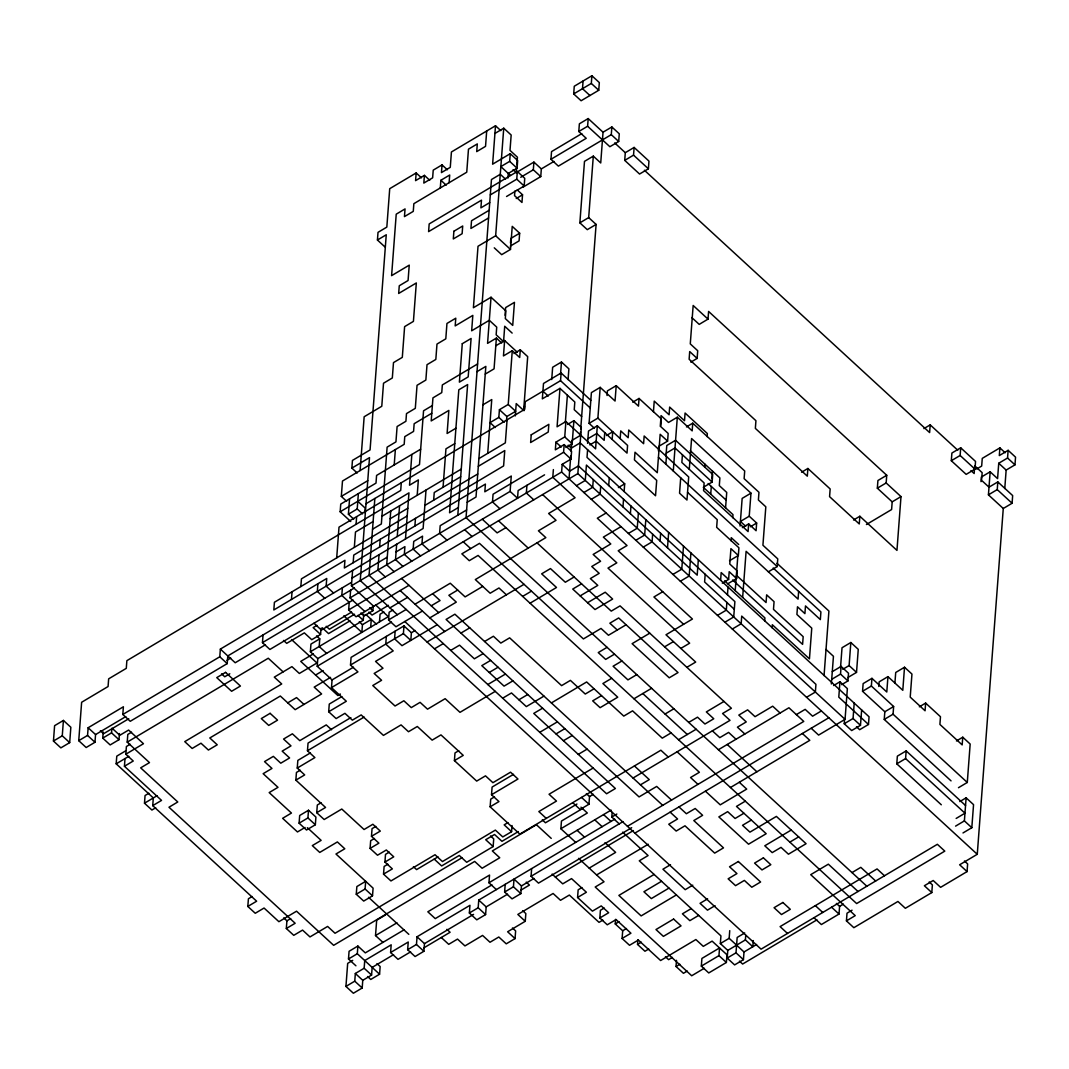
<?xml version="1.0" encoding="UTF-8"?>
<svg xmlns="http://www.w3.org/2000/svg" width="1069" height="1069" viewBox="0 0 1069 1069"><rect width="100%" height="100%" fill="white"/><g stroke="black" fill="none" stroke-linecap="round" stroke-linejoin="round"><path stroke-width="1.5" d="M53.45 741.044L54.599 725.677L63.418 720.439L70.848 727.254L69.685 742.621L60.866 747.872L53.45 741.044L62.269 735.806L63.418 720.439M351.207 582.511L227.791 655.925L227.203 663.608L130.244 721.294L122.815 714.466L123.389 706.783L88.139 727.748L95.555 734.577L94.981 742.26L86.161 747.512L78.745 740.683L81.632 702.266L108.076 686.525L108.65 678.842L126.289 668.352L126.864 660.669L408.959 492.876L405.485 538.976M94.981 742.26L87.551 735.432L88.139 727.748M119.447 733.548L118.98 739.695L110.16 744.933L102.744 738.104L103.199 731.958M118.98 739.695L111.55 732.866L111.898 728.256M551.243 838.377L536.397 824.72L492.328 850.937L499.744 857.766L482.119 868.255L474.689 861.427L333.648 945.33L296.541 911.202L278.902 921.692L264.056 908.035L255.25 913.273L247.821 906.445L256.64 901.207L152.733 805.638L153.308 797.955L116.187 763.827L116.775 756.144L125.581 750.906M152.733 805.638L161.539 800.4L124.432 766.273L125.006 758.589M124.432 766.273L133.251 761.021L125.821 754.206L126.396 746.509L130.177 744.265M462.236 857.605L335.038 933.264L327.622 926.435L309.983 936.925L302.567 930.097L293.748 935.335L286.332 928.507L295.151 923.269L168.969 807.229L177.775 801.977L140.667 767.849L149.486 762.611L127.211 742.127L127.799 734.443L131.567 732.198M155.686 807.776L151.918 810.035L144.489 803.207L145.063 795.523L148.845 793.278M227.203 663.608L219.786 656.78L220.361 649.097L423.124 528.487L426.01 490.07M353.011 600.016L269.896 649.458L262.466 642.629L263.054 634.946M247.821 906.445L248.409 898.762L252.177 896.517M291.463 599.468L292.037 591.785M300.857 586.534L301.431 578.85L407.222 515.926M512.051 825.535L511.583 831.682L502.777 836.92L495.348 830.105L442.459 861.561L435.03 854.732L390.96 880.95L383.53 874.135L392.35 868.883L384.934 862.055L393.739 856.817L386.323 849.989L377.504 855.227L370.088 848.412L378.894 843.16L371.477 836.332L380.297 831.094L372.867 824.266L364.061 829.517L341.786 809.033L324.161 819.522L316.731 812.694L325.551 807.456L295.859 780.143L296.434 772.459L300.215 770.214M295.859 780.143L304.678 774.905L297.249 768.076L297.837 760.393L310.424 752.897M286.332 928.507L286.906 920.823L283.726 917.897M668.299 757.052L660.869 750.224L519.828 834.127L490.137 806.814L498.956 801.576L491.526 794.748L517.971 779.02L510.554 772.192L492.916 782.682L485.5 775.853L476.68 781.092L454.419 760.62L463.238 755.369L440.962 734.897L432.143 740.136L417.311 726.492L408.492 731.731L401.062 724.902L383.437 735.392L361.175 714.92L352.356 720.159L344.926 713.33L336.12 718.582L328.691 711.754L346.329 701.264L331.484 687.608L332.058 679.924L317.212 666.281L317.787 658.598L310.371 651.769L310.945 644.086L319.765 638.834L316.584 635.908M299.106 823.183L299.681 815.5L308.5 810.249L315.916 817.077L315.342 824.76L306.522 830.012L299.106 823.183L307.925 817.932L308.5 810.249M317.907 583.727L317.333 591.411L324.762 598.239M297.249 768.076L314.887 757.587L307.458 750.759L308.046 743.075L350.859 717.606M319.765 638.834L319.19 646.518L326.606 653.346M283.526 640.438L286.706 643.351L304.344 632.875L311.76 639.69L320.58 634.452L321.034 628.305M316.731 812.694L317.319 805.01L321.088 802.766M336.695 557.871L339.007 527.137L400.715 490.43L401.289 482.747M350.766 521.525L340.169 511.77L340.744 504.087L376.007 483.108L376.582 475.424L420.651 449.207M346.623 501.281L341.318 496.404L342.481 481.037L404.189 444.33L404.763 436.646L413.569 431.408L414.157 423.712L431.782 413.235M328.691 711.754L329.265 704.07L341.866 696.574M342.387 587.75L341.813 595.433L349.229 602.261L348.654 609.945L356.071 616.773L408.973 585.318M353.705 519.093L348.4 514.216L349.563 498.849M357.166 472.979L351.875 468.102L352.449 460.418L370.074 449.942L386.256 234.779L377.437 240.031L384.867 246.859M364.89 611.535L350.044 597.878L350.619 590.195M373.709 606.283L351.434 585.812L352.596 570.445M353.171 562.762L353.745 555.078L503.606 465.924L504.768 450.557L478.324 466.298M354.333 547.395L355.483 532.015L373.108 521.538M356.057 524.331L356.645 516.648M362.525 513.842L357.22 508.964L358.369 493.597M360.106 470.547L364.155 416.763L381.78 406.273L383.517 383.223L392.323 377.972L393.486 362.605L402.305 357.367L404.616 326.633L413.422 321.381L416.322 282.964L398.684 293.454L399.258 285.77L408.077 280.519L409.24 265.152L391.601 275.642L396.225 214.174L405.044 208.923L404.456 216.606L413.275 211.368L413.85 203.685L466.752 172.216L468.476 149.166L477.295 143.927L476.721 151.611L485.54 146.359L486.689 130.993M377.437 240.031L378.012 232.347L386.831 227.096L389.717 188.678L416.162 172.951L421.467 177.828M331.484 687.608L357.928 671.88L350.498 665.052L351.086 657.368L403.975 625.913L411.391 632.728L410.817 640.411L403.401 633.596L403.975 625.913M364.876 512.719L365.21 508.109L357.794 501.281M359.264 621.757L362.444 624.684L361.87 632.367L343.844 615.797M310.371 651.769L363.26 620.301L363.727 614.154M374.845 498.488L369.072 575.322L606.591 793.759L615.397 788.508L533.752 713.424L542.571 708.186M370.689 627.129L371.264 619.445L362.444 624.684M360.894 612.991L364.075 615.918L372.894 610.68L373.241 606.07M410.616 951.851L398.029 959.347L390.599 952.519L391.174 944.836L364.729 960.563L364.155 968.247L355.336 973.485L362.765 980.313L362.191 987.997L353.371 993.248L345.942 986.42L347.679 963.369L352.717 960.363M355.924 965.801L348.494 958.987L349.069 951.29L357.888 946.052L365.304 952.88L404.349 929.656M379.041 554.704L377.892 570.084L385.308 576.899M379.615 547.021L380.19 539.337M356.271 894.245L356.859 886.562L365.665 881.324L365.09 889.007L372.506 895.822L363.701 901.073L356.271 894.245L365.09 889.007M379.495 621.891L380.07 614.207L383.851 611.949M362.191 987.997L354.761 981.168L355.336 973.485M367.576 976.531L370.756 979.458L379.575 974.22L357.313 953.735L357.888 946.052M390.746 511.049L386.697 564.833L394.127 571.661M394.207 464.948L395.37 449.568M416.162 172.951L415.587 180.634L424.406 175.383L429.711 180.26M370.088 848.412L370.662 840.728L374.444 838.47M386.337 636.389L385.762 644.086L393.192 650.901L375.553 661.39L382.983 668.219L374.163 673.457L381.58 680.285L372.774 685.536L395.036 706.008L403.855 700.77L411.271 707.598L420.09 702.346L427.52 709.175L445.145 698.685L459.991 712.342L495.254 691.362M371.477 836.332L372.052 828.649L375.834 826.404M422.415 611.04L395.971 626.768L388.555 619.94L389.129 612.256L392.911 610.011M396.666 544.228L395.517 559.595L402.933 566.423M397.254 536.544L399.565 505.797M424.406 175.383L423.832 183.066L432.638 177.828L433.226 170.145L442.031 164.893L447.336 169.771M372.506 895.822L373.094 888.139L335.973 854.011L344.793 848.773L337.376 841.944L319.738 852.434L312.322 845.606L321.128 840.368L307.351 827.687M395.156 631.151L394.581 638.834L401.997 645.663L437.261 624.684M362.765 980.313L371.571 975.075L372.159 967.392L393.566 954.657M382.943 942.39L375.513 935.562L376.676 920.195L385.495 914.957M411.846 454.459L409.534 485.192L418.353 479.941L417.191 495.321M383.53 874.135L384.118 866.451L387.887 864.193M384.934 862.055L385.508 854.372L389.29 852.127M379.575 974.22L380.15 966.536L376.969 963.61M414.879 526.055L415.453 518.371M440.308 187.957L440.882 180.273L449.702 175.022L449.114 182.705M442.031 164.893L441.457 172.59L450.276 167.339L451.425 151.972L495.508 125.754L500.813 130.632M433.667 500.198L434.241 492.515L460.686 476.774M614.769 819.175L478.752 900.071L486.181 906.9L485.593 914.583L476.787 919.834L469.358 913.006L469.946 905.323L417.044 936.778L424.473 943.606L423.885 951.29L415.079 956.541L407.65 949.713L408.238 942.03L390.599 952.519M443.06 487.264L445.947 448.846L454.766 443.608M423.885 951.29L416.469 944.461L417.044 936.778M457.799 515.205L467.621 384.573L458.801 389.811L449.568 512.759L458.374 507.521M495.508 125.754L492.622 164.172L510.247 153.682L517.663 160.51L517.089 168.194L508.283 173.445L507.935 178.055M454.419 760.62L454.993 752.937L458.775 750.692M494.934 133.438L503.74 128.2L495.655 235.768L478.017 246.258L473.407 307.725L491.032 297.249L487.571 343.349L496.377 338.098L501.682 342.975M487.718 453.363L491.753 399.579L482.947 404.817M496.377 338.098L494.065 368.845L485.259 374.083M517.089 168.194L509.672 161.366L510.247 153.682M505.062 315.275L505.637 307.591L514.456 302.353L512.719 325.404L505.303 318.575L505.878 310.892L491.032 297.249M510.488 243.051L510.835 238.44L519.654 233.202L512.238 226.374L510.501 249.424L501.682 254.663L494.266 247.834M514.884 191.017L514.55 195.64L521.966 202.455L522.541 194.772L517.236 189.894M523.115 187.088L540.754 176.599L541.328 168.915L533.912 162.1L516.274 172.577L516.621 167.967M516.848 164.893L517.436 157.21L510.007 150.382L511.169 135.015L503.74 128.2M504.14 422.255L498.835 417.391L499.423 409.694L508.229 404.456L512.278 350.672L503.459 355.91L504.621 340.543L495.802 345.781M506.546 196.496L524.171 186.006L516.755 179.178L517.329 171.494L429.177 223.929L428.602 231.612L481.491 200.157L480.916 207.84L489.722 202.589M519.654 233.202L519.08 240.886L510.26 246.124M506.492 421.133L506.84 416.522L499.423 409.694M524.171 186.006L524.745 178.323L517.329 171.494M507.08 419.823L505.343 442.873L478.899 458.614M540.754 176.599L533.324 169.784L533.912 162.1M485.593 914.583L478.177 907.768L478.752 900.071M515.311 415.894L516.233 403.601L523.65 410.429L527.698 356.632L520.282 349.817L513.975 353.558M520.282 349.817L519.694 357.5L512.278 350.672M544.562 474.836L518.118 490.564L517.543 498.248L510.113 491.419L511.276 476.052L484.832 491.78L485.406 484.097L344.352 568L344.94 560.316L274.412 602.261L273.838 609.945L326.726 578.489L326.152 586.173L333.568 593.001M490.137 806.814L490.711 799.131L494.493 796.886M491.526 794.748L492.101 787.065L513.521 774.33M524.131 410.656L524.465 406.033M496.39 889.595L488.961 882.767L489.535 875.083L427.827 911.79L435.257 918.618L491.927 884.905M434.214 859.115L441.644 865.943L459.269 855.454L466.699 862.282L493.143 846.554L493.718 838.871L490.537 835.945M593.308 156.127L588.685 217.595L596.101 224.423L587.295 229.661L579.866 222.846L584.489 161.366L593.308 156.127L600.725 162.956L603.036 132.209L611.856 126.97L611.281 134.654L558.379 166.123L550.963 159.294L551.537 151.611L581.763 133.625M526.937 485.326L526.349 493.009L533.778 499.824M520.857 893.617L513.441 886.789L514.015 879.106L521.445 885.934L520.857 893.617L512.051 898.855L504.621 892.027L505.196 884.344M551.724 379.548L552.646 367.255L561.466 362.017L568.895 368.832L568.08 379.602M573.692 93.925L574.267 86.242L591.892 75.752L599.321 82.58L598.747 90.264L581.108 100.753L573.692 93.925L591.317 83.435L591.892 75.752M441.283 937.513L448.713 944.328L457.519 939.09L464.948 945.918L482.573 935.428L490.003 942.257L498.809 937.005L506.238 943.833L515.058 938.595L515.632 930.912L512.452 927.986M553.381 469.585L552.793 477.268L575.069 497.753L548.624 513.481L556.04 520.309L538.415 530.799L545.831 537.627L475.317 579.572L490.163 593.228L498.969 587.977L506.399 594.805M560.544 374.31L561.466 362.017M550.963 159.294L586.226 138.315L578.797 131.487L579.371 123.804L588.191 118.565L603.036 132.209M590.81 400.3L561.131 373.001L543.493 383.477L542.344 398.844L559.969 388.368L557.083 426.785L565.902 421.533L564.739 436.914L555.92 442.152L555.346 449.835L564.165 444.597L571.581 451.412L571.006 459.095L562.187 464.347L561.613 472.03L977.266 854.291L959.641 864.768L967.057 871.596L940.613 887.337L933.197 880.509L924.378 885.747L931.794 892.575L905.349 908.303L897.933 901.474L853.85 927.692L846.434 920.877L847.009 913.193L852.046 910.187M590.235 407.984L560.544 380.684L561.131 373.001M583.086 81.003L582.498 88.687L589.928 95.515M515.058 938.595L507.628 931.767L525.253 921.278L525.841 913.594L522.661 910.668M631.685 827.687L538.495 883.128L531.066 876.299L531.64 868.616M565.314 422.856L567.398 395.183M611.856 126.97L619.272 133.799L618.697 141.482L609.878 146.72L587.616 126.249L588.191 118.565M571.006 459.095L563.59 452.281L564.165 444.597M569.042 478.859L570.766 455.808M571.113 451.198L571.928 440.441L580.748 435.19M565.862 447.483L572.169 443.729L573.893 420.678L567.599 424.433M580.267 434.963L580.507 431.889M580.734 428.816L596.101 224.423M811.184 728.256L818.613 735.084L845.058 719.343L577.848 473.607L581.322 427.506L573.893 420.678M587.576 443.328L588.498 431.034L597.317 425.796L627.009 453.096L627.583 445.412L597.892 418.113L600.203 387.366L591.398 392.617L589.086 423.351L594.377 428.228M587.589 449.702L587.015 457.385L869.057 716.778L868.482 724.461L859.663 729.699L856.483 726.773M575.723 842.399L560.878 828.742L561.452 821.059L582.859 808.324M593.282 479.58L592.694 487.264L583.888 492.502M597.317 425.796L595.58 448.846L565.902 421.533M607.045 395.503L607.392 390.893L616.212 385.655L638.474 406.126L639.048 398.443L632.754 402.198M625.298 152.693L634.117 147.442L648.963 161.098L648.389 168.782L639.569 174.033L624.724 160.377L625.298 152.693L614.702 142.939M600.698 486.408L600.123 494.092L591.304 499.33M604.747 432.611L604.159 440.308L596.743 433.479L587.923 438.718M726.385 962.461L718.956 955.633L719.531 947.949L701.905 958.439L701.331 966.122L708.747 972.95L726.385 962.461L726.96 954.777L712.114 941.121L703.295 946.372L695.879 939.544L660.615 960.523L638.34 940.039L629.534 945.29L622.105 938.462L630.924 933.21L616.078 919.567L607.259 924.805L599.843 917.977L608.662 912.739L601.232 905.911L592.413 911.149L577.581 897.506L578.155 889.822L581.924 887.564M608.702 485.553L609.277 477.87M612.163 439.439L612.737 431.756L606.444 435.511M616.212 385.655L615.049 401.022L600.203 387.366M648.389 168.782L633.543 155.139L634.117 147.442M572.717 802.659L580.146 809.487L588.952 804.235L589.527 796.552L586.346 793.639M620.167 438.584L620.742 430.901L628.171 437.729L628.746 430.045L643.591 443.688L644.166 436.005L688.703 476.961L686.966 500.025L679.55 493.197L680.699 477.83M622.96 506.88L623.548 499.196M624.122 491.513L624.697 483.829L580.16 442.873L571.354 448.125L568.173 445.198M599.843 917.977L600.417 910.294L604.199 908.049M630.389 513.708L630.964 506.025M619.218 823.865L611.802 817.037L612.149 812.427M638.393 512.853L637.231 528.22L628.412 533.458M653.426 411.872L654.241 401.116L669.087 414.772L669.662 407.089L684.507 420.732L685.082 413.048L707.357 433.533L707.117 436.606M622.105 938.462L622.692 930.778L615.263 923.95L615.61 919.34M645.81 519.681L644.66 535.048L635.841 540.286M658.424 450.971L658.651 447.898M660.281 426.384L661.083 415.627L668.513 422.455L677.318 417.204L692.164 430.86L692.739 423.177L686.445 426.919M652.651 534.193L652.077 541.876L643.257 547.114M665.96 456.263L666.775 445.506L675.581 440.268L712.702 474.395L712.128 482.079L703.308 487.317L733 514.63L732.759 517.703M660.081 541.008L660.655 533.324M665.853 464.173L666.428 456.49M658.771 446.361L667.591 441.123L668.165 433.439L660.749 426.611L661.323 418.928L639.048 398.443M648.736 949.005L644.954 951.25L637.525 944.421L637.872 939.811M667.497 547.836L668.659 532.469M673.283 471.001L677.318 417.204M682.436 454.779L681.848 462.463L704.124 482.934L703.549 490.618L748.073 531.574L748.661 523.89L742.354 527.632M690.828 362.15L697.135 358.409L697.71 350.726L690.28 343.897L693.166 305.48L708.012 319.123L699.206 324.375L691.777 317.546M683.505 546.125L681.768 569.176L672.949 574.414M689.278 469.278L691.59 438.544L750.972 493.156L749.235 516.207L756.652 523.035L756.077 530.718L748.661 523.89M708.012 319.123L708.6 311.44L886.736 475.264L886.161 482.947L900.993 496.604L896.958 550.388L859.837 516.26L853.543 520.015M690.921 552.954L689.184 576.004L680.378 581.242M704.805 467.34L705.046 464.267M698.338 559.782L697.188 575.149L578.436 465.924L569.617 471.175L562.187 464.347M710.725 494.145L711.313 486.462M711.887 478.778L712.462 471.095M705.193 574.28L704.605 581.964L734.296 609.277M687.233 971.066L683.452 973.311L676.036 966.483L676.503 960.336M725.57 507.802L726.733 492.435L719.303 485.607L719.891 477.923L690.2 450.61M720.613 580.253L721.187 572.57L728.617 579.398L722.31 583.139M731.036 540.754L731.263 537.68L738.679 544.509M726.88 602.448L726.305 610.132L717.486 615.37M727.454 594.765L728.029 587.081M728.617 579.398L729.192 571.715L736.608 578.543L727.802 583.781M735.218 590.609L737.877 555.265M740.069 526.055L742.153 498.395L750.972 493.156M736.608 578.543L737.196 570.859L729.766 564.031L730.929 548.664L738.345 555.479L729.526 560.731M738.345 555.479L738.92 547.796L716.658 527.324L717.232 519.641L687.541 492.341M742.648 597.437L746.109 551.323L798.062 599.108L798.637 591.424M729.739 930.631L729.165 938.328L744.011 951.971L743.436 959.655L734.617 964.906L727.201 958.078L727.775 950.394L720.346 943.566L720.934 935.883L639.275 860.799L648.095 855.547L622.652 832.15M743.436 959.655L736.006 952.826L737.169 937.46L744.719 932.97M764.682 620.982L764.91 617.909L724.622 580.855M753.284 940.586L752.83 946.733L745.4 939.905L745.748 935.295M772.099 627.81L772.326 624.737L809.447 658.865L811.759 628.131L796.913 614.475L797.487 606.791L804.904 613.619L805.491 605.936L820.337 619.592L820.912 611.909L773.194 568.027M768.37 571.808L777.19 566.557L777.764 558.873L762.919 545.23L765.818 506.813L758.389 499.985L758.963 492.301L744.118 478.645L744.705 470.961L692.739 423.177M801.59 472.231L807.883 468.476L807.309 476.159L755.355 428.388L755.93 420.705L689.131 359.264L689.705 351.581L697.135 358.409M824.052 675.595L828.916 611.04L776.949 563.269M831.361 683.96L833.446 656.299L826.016 649.471M840.515 667.724L842.025 647.747L850.83 642.509L858.26 649.337L856.523 672.388L847.704 677.626M833.646 685.536L839.953 681.781L838.791 697.148L868.482 724.461M841.65 684.668L847.944 680.926L840.528 674.098L841.103 666.415L832.283 671.666M861.641 709.95L860.478 725.316L851.672 730.555L844.243 723.74L844.59 719.13M859.837 516.26L859.262 523.944L829.571 496.644L830.159 488.961L807.883 468.476M845.058 719.343L847.37 688.61L839.953 681.781M847.944 680.926L848.519 673.243L841.103 666.415M856.523 672.388L849.107 665.559L850.83 642.509M860.478 725.316L853.062 718.488L854.211 703.121M813.95 917.71L821.38 924.538L839.005 914.048L839.593 906.365L836.399 903.439M866.424 524.518L891.613 509.539L892.187 501.855L877.342 488.199L877.916 480.516L886.736 475.264M951.049 780.878L884.25 719.437L884.825 711.754L862.549 691.282L863.137 683.599L871.943 678.347L886.789 692.004L887.951 676.637L879.132 681.875L878.785 686.485M958.465 787.706L967.285 782.455L893.056 714.199L893.631 706.515L871.369 686.031L871.943 678.347M894.9 683.238L895.715 672.481L904.521 667.243L911.951 674.058L910.213 697.122L925.059 710.765L925.634 703.081L919.34 706.823M941.308 804.783L896.784 763.827L897.359 756.144L906.165 750.906L965.548 805.518M904.521 667.243L902.797 690.293L887.951 676.637M923.897 428.616L930.204 424.874L929.616 432.557L644.393 170.238M956.154 818.44L964.973 813.202L905.59 758.589L906.165 750.906M951.316 460.726L951.891 453.042L960.71 447.791L975.543 461.447L974.968 469.131L966.162 474.369L951.316 460.726L960.122 455.474L960.71 447.791M931.794 892.575L932.382 884.891L929.202 881.965M980.995 481.651L981.342 477.041L990.161 471.803L997.577 478.618L998.74 463.251L1007.546 458.013L1008.134 450.33L999.315 455.568L999.889 447.884L982.264 458.374L981.676 466.057L976.638 469.05M956.448 740.964L962.755 737.209L962.167 744.893L939.905 724.421L940.479 716.738L925.634 703.081M977.266 854.291L1003.27 508.497L988.424 494.853L990.161 471.803M962.995 832.951L971.815 827.7L964.398 820.885L966.122 797.821L959.828 801.576M967.285 782.455L970.171 744.037L962.755 737.209M967.057 871.596L967.632 863.912L964.452 860.986M971.815 827.7L973.552 804.65L966.122 797.821M1003.27 508.497L1012.089 503.258L997.243 489.602L997.818 481.919L988.999 487.17L981.583 480.342L982.157 472.658L974.728 465.83L974.153 473.514L970.973 470.587M1004.766 488.52L1006.156 470.079L998.74 463.251M1012.089 503.258L1012.664 495.575L997.818 481.919M1006.156 470.079L1014.975 464.841L1015.55 457.158L1008.134 450.33M509.672 161.366L500.853 166.617L510.394 175.396M578.797 131.487L587.616 126.249M490.31 194.905L516.755 179.178M520.737 177.267L533.324 169.784M541.328 168.915L553.929 161.432M489.148 210.272L471.523 220.762L470.935 228.445L488.573 217.956M516.247 198.527L522.541 194.772M624.724 160.377L633.543 155.139M579.866 222.846L588.685 217.595M477.589 363.954L442.339 384.934L441.751 392.617L432.945 397.868L431.208 420.919L448.833 410.429L447.109 433.479L455.915 428.241M477.015 371.638L485.834 366.4L476.012 497.032L467.193 502.27M432.357 405.552L423.551 410.79L419.502 464.574L340.169 511.77M351.875 468.102L369.5 457.626L360.253 580.561L397.361 614.702M341.318 496.404L367.763 480.676M498.835 417.391L490.03 422.629L495.321 427.506M560.544 380.684L525.293 401.65L524.705 409.333L366.026 503.726M506.84 416.522L515.659 411.284L508.229 404.456M348.4 514.216L357.22 508.964M381.927 516.287L461.273 469.091M372.533 529.222L381.352 523.97L387.125 447.136L395.944 441.885L397.107 426.518L405.913 421.28L406.487 413.596L415.306 408.345L417.044 385.294L425.863 380.056L427.012 364.689L435.831 359.438L436.98 344.071L445.8 338.833L446.949 323.466L455.768 318.215L455.194 325.898L472.819 315.408L471.67 330.789L489.295 320.299L496.724 327.127L496.15 334.811L503.566 341.626L504.715 326.259L512.145 333.087M390.172 518.732L407.797 508.243M424.847 505.437L477.749 473.981M589.086 423.351L597.892 418.113M78.745 740.683L87.551 735.432M122.815 714.466L219.786 656.78M352.022 578.129L387.272 557.149M396.091 551.911L404.91 546.66L404.336 554.343L411.752 561.172M466.618 509.953L440.174 525.694L439.6 533.378L447.016 540.192M563.59 452.281L493.063 494.225L492.488 501.909L499.904 508.737M95.555 734.577L125.781 716.604M351.434 585.812L510.113 491.419M128.748 718.742L103.559 733.722L100.379 730.795M226.975 660.308L230.744 658.063M589.861 444.904L596.168 441.163L655.538 495.762L656.7 480.395L634.438 459.924L635.013 452.24L657.275 472.712L660.161 434.295L667.591 441.123M262.466 642.629L354.4 587.95M102.744 738.104L111.55 732.866M265.433 644.767L235.207 662.753L220.361 649.097M350.044 597.878L561.613 472.03M229.795 673.764L224.757 676.771L221.577 673.844M316.932 625.378L313.15 627.623L320.58 634.452M348.654 609.945L577.848 473.607M127.211 742.127L268.266 658.237L283.111 671.88M351.621 612.083L321.395 630.069L313.965 623.24M354.574 614.221L329.386 629.213L326.205 626.287M505.931 527.632L497.125 532.87L482.279 519.227M576.458 485.687L585.277 480.435L586.427 465.068L734.884 601.593L733.722 616.96L724.902 622.198M125.821 754.206L143.46 743.717L128.614 730.06L119.795 735.298L112.365 728.483M349.991 620.862L328.571 633.596L322.21 627.744M116.187 763.827L128.788 756.344M388.448 605.321L372.079 615.063L368.899 612.136M389.944 607.873L407.57 597.384M313.337 653.907L300.736 661.39L337.844 695.518L340.37 694.022M317.787 658.598L388.314 616.639L375.593 604.934M666.201 453.189L675.007 447.951L712.128 482.079M388.555 619.94L406.18 609.45M414.999 604.212L450.263 583.233L465.109 596.89L482.734 586.4M317.212 666.281L391.508 622.078M618.403 487.571L624.697 483.829M431.235 605.789L440.054 600.551L432.624 593.723M457.679 590.061L448.86 595.299L456.289 602.128L429.845 617.855M315.582 675.047L323.132 670.557M350.498 665.052L403.401 633.596M606.15 512.986L597.33 518.224L627.022 545.537L618.203 550.776L692.431 619.031L665.987 634.772L695.678 662.072L686.859 667.31M287.748 702.854L296.554 697.603L303.984 704.431M330.562 677.372L314.192 687.113L321.609 693.941L295.164 709.669L280.319 696.026L209.805 737.971L217.221 744.799L208.402 750.037L200.985 743.209L192.166 748.46L184.75 741.632L281.708 683.946L274.292 677.131L291.917 666.642L299.347 673.47L316.972 662.98L291.53 639.569M332.058 679.924L353.465 667.19M411.391 632.728L415.173 630.483M144.489 803.207L157.076 795.71M427.052 642.001L524.024 584.315M620.995 526.643L603.357 537.119L610.787 543.947L593.161 554.437L600.578 561.265L591.758 566.503L599.188 573.331L590.369 578.583L597.785 585.398L580.16 595.887M434.482 648.83L443.288 643.578M460.926 633.089L469.745 627.85M522.634 596.395L531.453 591.144M450.717 650.406L459.536 645.168L474.382 658.811L483.188 653.573M530.05 603.21L556.495 587.482L541.662 573.826L550.468 568.588L565.314 582.244L574.133 576.993M484.591 641.507L493.397 636.255L500.827 643.084L509.632 637.846L561.599 685.63L570.405 680.378L585.251 694.035L594.07 688.783M581.549 583.821L572.743 589.059L595.005 609.544L612.631 599.054L605.214 592.226L587.589 602.716M307.458 750.759L364.128 717.058M490.618 660.401L481.798 665.64L504.06 686.124L512.879 680.873M749.235 516.207L740.416 521.445L745.721 526.322M489.214 672.468L498.034 667.23M750.358 526.776L756.652 523.035M487.825 684.534L505.463 674.045M662.74 591.732L653.921 596.983L683.612 624.283M502.671 698.191L511.49 692.953L526.336 706.596L543.961 696.106M626.087 624.777L608.461 635.267L601.032 628.438L583.407 638.928L479.487 543.359L461.861 553.849L469.278 560.677L478.097 555.439L856.643 903.559L944.796 851.124L937.366 844.296L761.061 949.165L404.79 621.517M518.906 699.767L527.725 694.529M607.058 647.333L598.252 652.584L605.669 659.399L614.488 654.161M305.026 827.459L297.476 831.949L282.63 818.306L291.449 813.055L269.174 792.583L277.993 787.332L263.148 773.689L271.967 768.437L264.537 761.609L273.357 756.371L280.773 763.199L289.592 757.948L282.176 751.133L290.982 745.881L283.566 739.053L292.385 733.815L299.801 740.643L326.245 724.902L331.55 729.78M877.342 488.199L886.161 482.947M649.752 633.182L632.113 643.672L669.234 677.799L678.04 672.561L618.67 617.949L609.851 623.2L617.267 630.015M551.39 702.934L586.654 681.969L623.761 716.096L632.581 710.845L662.259 738.158L671.078 732.906M621.904 660.989L613.098 666.228L627.944 679.884L636.75 674.633M892.187 501.855L900.993 496.604M611.695 678.294L602.889 683.545L617.735 697.202L600.097 707.678L592.68 700.863L601.486 695.612M664.597 646.839L673.403 641.6M539.778 732.318L557.417 721.829M680.833 648.415L689.652 643.177L607.994 568.093L616.813 562.842L542.598 494.586M556.027 733.909L564.833 728.657M732.332 629.026L741.151 623.788L741.726 616.105L815.941 684.36L815.366 692.044L806.547 697.282M563.443 740.723L572.262 735.485M633.97 698.779L651.596 688.289M988.424 494.853L997.243 489.602M286.906 920.823L290.688 918.578M578.289 754.38L587.108 749.142M665.052 714.012L673.871 708.774M437.996 856.87L416.589 869.605L413.409 866.678M593.135 768.036L549.052 794.254L556.481 801.082L538.843 811.571L546.272 818.386M507.949 822.609L504.167 824.854L511.583 831.682M688.717 722.417L697.522 717.179L704.952 724.007L713.758 718.756L706.342 711.927L723.967 701.451M518.331 831.575L501.962 841.316L494.533 834.488L485.714 839.726L493.143 846.554M678.508 739.735L696.133 729.245M576.939 804.048L545.457 822.783L542.277 819.856M589.527 796.552L593.308 794.307M633.035 778.018L730.007 720.346L722.577 713.517L731.396 708.266L620.06 605.882L611.241 611.121L537.026 542.865M375.513 935.562L396.933 922.828M560.878 828.742L587.322 813.015L580.961 807.162M640.451 784.846L649.271 779.608L634.425 765.952M348.494 958.987L357.313 953.735M842.8 669.301L849.107 665.559M488.961 882.767L611.121 810.102M831.709 679.349L840.528 674.098M718.395 749.73L788.922 707.772L803.768 721.428L627.463 826.297M611.802 817.037L616.84 814.043M796.352 714.6L805.157 709.362L812.587 716.19L821.393 710.938M345.942 986.42L354.761 981.168M407.65 949.713L416.469 944.461M469.358 913.006L478.177 907.768M504.621 892.027L513.441 886.789M531.066 876.299L623 821.62M424.473 943.606L473.58 914.396M486.181 906.9L507.588 894.165M521.445 885.934L534.032 878.437M423.658 947.989L450.102 932.262L446.922 929.335M520.63 890.317L529.436 885.065L526.255 882.139M862.549 691.282L871.369 686.031M555.305 877.021L633.382 830.573M634.879 833.125L828.822 717.767M589.179 868.122L615.624 852.381L605.014 842.639M730.461 787.519L809.794 740.323L802.378 733.494M844.243 723.74L853.062 718.488M596.596 874.95L648.228 844.229M884.825 711.754L893.631 706.515M577.581 897.506L586.387 892.254L571.541 878.611L562.735 883.849L552.125 874.095M745.307 801.162L736.488 806.414L766.179 833.713L748.541 844.203L718.862 816.903L727.668 811.652L735.098 818.48L743.917 813.242M884.25 719.437L893.056 714.199M654.121 874.442L618.871 895.421L641.133 915.906L676.396 894.927M670.504 864.714L662.94 869.204L685.202 889.675L692.765 885.185M751.333 820.07L742.514 825.308L749.944 832.136L776.388 816.409L806.079 843.708L788.441 854.198L781.025 847.37L772.206 852.608L764.789 845.793L791.234 830.052M661.551 881.27L643.912 891.76L651.342 898.588L668.967 888.098M602.809 920.115L599.028 922.36L569.336 895.06L560.517 900.298L553.101 893.484L517.837 914.449L525.253 921.278M615.263 923.95L619.045 921.705M896.784 763.827L905.59 758.589M622.692 930.778L626.461 928.52M789.844 842.118L798.65 836.88M691.242 908.583L682.423 913.821L689.839 920.65L698.658 915.398M707.611 898.842L700.048 903.332L707.478 910.16L715.027 905.67M637.525 944.421L641.306 942.177M672.388 957.41L668.619 959.655L665.426 956.728M676.036 966.483L679.817 964.238M720.346 943.566L729.165 938.328M852.006 872.598L860.812 867.347L875.658 881.003M701.331 966.122L718.956 955.633M727.775 950.394L745.4 939.905M704.284 968.26L691.696 975.756L595.206 887.016L604.025 881.765L578.57 858.367M727.201 958.078L736.006 952.826M744.011 951.971L756.598 944.488M955.579 826.123L964.398 820.885M816.916 919.848L742.621 964.038L739.441 961.125M839.593 906.365L843.361 904.12M846.434 920.877L855.24 915.625L810.716 874.669L828.341 864.18L858.033 891.493M999.889 447.884L1005.194 452.762M1007.546 458.013L1014.975 464.841M591.317 83.435L598.747 90.264M930.204 424.874L957.771 450.223M611.281 134.654L618.697 141.482M960.122 455.474L974.968 469.131M513.093 169.65L516.274 172.577M505.584 179.178L500.279 174.3L491.459 179.539L466.044 517.637L866.852 886.241M440.882 180.273L446.187 185.137M495.655 235.768L510.501 249.424M708.132 483.535L726.145 500.118M658.437 457.345L777.19 566.557M559.969 388.368L574.815 402.011L574.24 409.694L581.656 416.522M504.621 340.543L517.343 352.249M542.918 391.16L548.223 396.038M736.381 575.242L766.059 602.542L766.647 594.858L774.063 601.687L773.488 609.37L803.18 636.67L802.592 644.353L732.612 579.999M564.739 436.914L572.169 443.729M555.92 442.152L561.225 447.029M780.103 713.023L772.687 706.195L755.048 716.684L747.632 709.856L738.813 715.094L746.242 721.922L737.423 727.174L744.852 733.989M498.515 520.803L528.206 548.103M736.033 739.24L728.604 732.412L719.798 737.65L712.368 730.835M884.477 875.752L877.061 868.937L780.089 926.609L787.506 933.437M727.214 744.478L756.905 771.791M464.641 529.716L472.07 536.531M642.79 693.54L687.314 734.497M739.28 782.267L746.696 789.096L720.252 804.837L705.406 791.18M463.251 541.783L470.681 548.611M677.105 751.801L699.38 772.286L690.561 777.524L697.977 784.352M831.588 907.22L839.005 914.048M429.391 550.682L421.961 543.854L422.536 536.17L413.73 541.422L413.142 549.105L420.571 555.933M815.353 905.643L822.769 912.458M671.532 800.08L656.687 786.437L639.062 796.913L446.08 619.445L454.9 614.194L662.727 805.331M678.962 806.908L686.378 813.736L695.197 808.498L702.614 815.313L693.808 820.564L723.499 847.864L714.68 853.115L684.988 825.803L676.169 831.054L668.753 824.226L677.572 818.974L670.143 812.159M401.543 578.489L438.651 612.617M400.153 590.556L444.691 631.512M603.557 814.591L610.987 821.42M581.536 797.421L588.952 804.235M369.714 607.753L372.894 610.68M594.752 819.843L602.168 826.671M365.959 614.568L376.569 624.323M357.955 615.423L363.26 620.301M577.113 830.332L584.543 837.147M307.925 817.932L315.342 824.76M368.511 897.292L408.812 934.346M364.155 968.247L371.571 975.075M62.269 735.806L69.685 742.621M453.884 231.251L453.309 238.935L462.129 233.697L462.703 226.013L453.884 231.251M462.276 343.71L459.389 382.127L468.195 376.889L471.095 338.472L462.276 343.71M531.213 434.829L530.638 442.513L548.263 432.023L548.838 424.34L531.213 434.829M225.572 672.374L216.766 677.626L231.612 691.269L240.418 686.031L225.572 672.374M270.11 713.33L261.304 718.582L268.72 725.41L277.539 720.159L270.11 713.33M738.345 861.52L729.526 866.759L736.942 873.587L728.136 878.825L735.552 885.653L744.371 880.415L751.788 887.243L760.607 881.992L738.345 861.52M763.386 857.859L754.58 863.097L761.997 869.925L770.816 864.687L763.386 857.859M673.604 919.059L655.978 929.549L663.395 936.377L681.033 925.888L673.604 919.059M782.869 902.477L774.063 907.715L781.479 914.543L790.298 909.305L782.869 902.477"/></g></svg>
